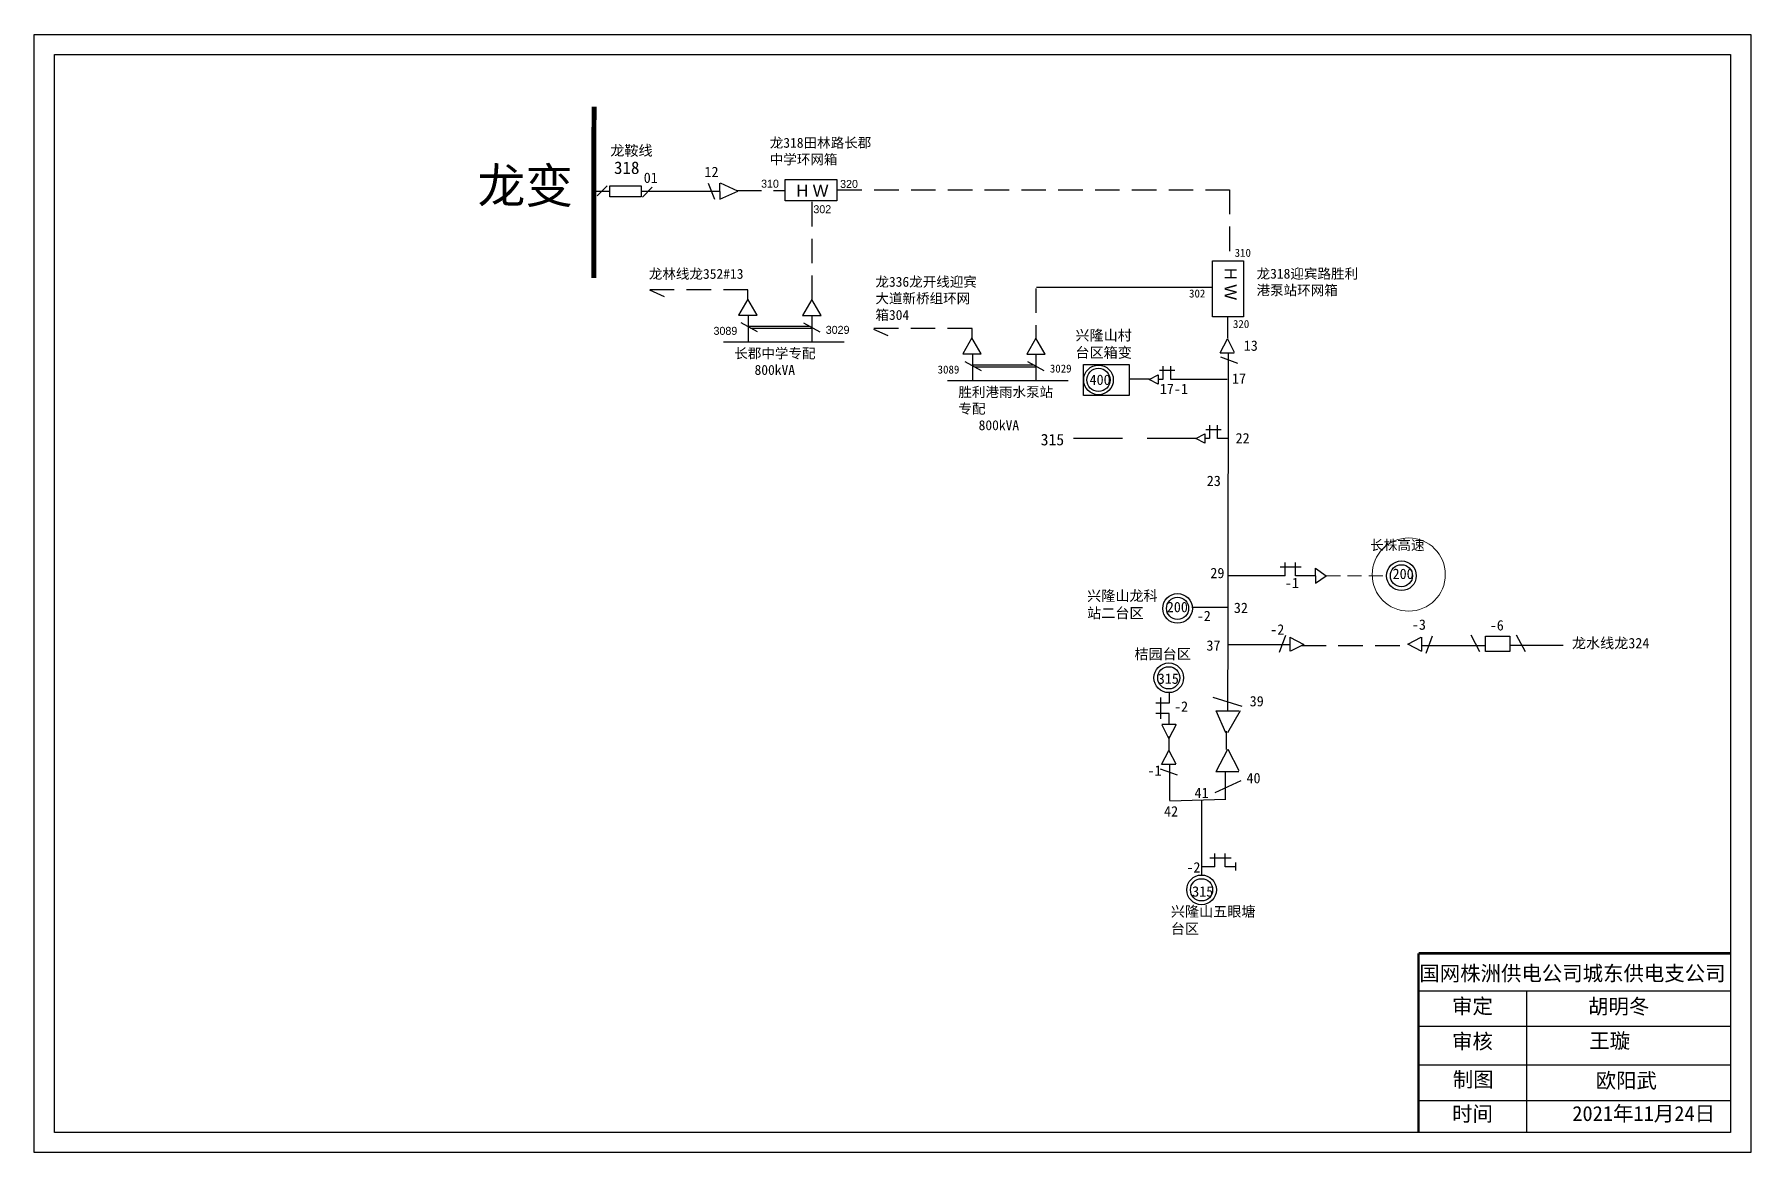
# Model space of a CAD drawing. Extents: x 0 to 344, y 0 to 224.
import ezdxf

# ---------------------------------------------------------------- set-up
doc = ezdxf.new("R2010")
doc.units = 0
doc.header["$LTSCALE"] = 0.774411
doc.linetypes.add('ACAD_ISO02W100', pattern=[15, 12, -3])
doc.linetypes.add('DASHED2', pattern=[9.525, 6.35, -3.175])
doc.layers.get('0').update_dxf_attribs({"linetype": 'CONTINUOUS'})
doc.layers.add('0-RefEdit0', color=7, linetype='CONTINUOUS')
doc.layers.add('Layer2', color=1, linetype='CONTINUOUS')
doc.styles.add('hztxt_txtstyle_0.00_0_0', font='', dxfattribs={"bigfont": 'hztxt.shx'})
doc.styles.add('hztxt_txtstyle_1.99_0_0', font='', dxfattribs={"height": 1.9941, "bigfont": 'hztxt.shx'})
doc.styles.add('SimSun_txtstyle_2.00_0_0', font='', dxfattribs={"height": 2})
doc.styles.add('SimSun_txtstyle_2.07_0_0', font='', dxfattribs={"height": 2.073375})
doc.styles.add('SimSun_txtstyle_3.00_0_0', font='', dxfattribs={"height": 3})
doc.styles.get("Standard").update_dxf_attribs({"font": '', "height": 2.5})
doc.styles.add('字体', font='', dxfattribs={"height": 2.5})
doc.styles.get('hztxt_txtstyle_0.00_0_0').set_extended_font_data('hztxt')
doc.styles.get('hztxt_txtstyle_1.99_0_0').set_extended_font_data('hztxt')
doc.styles.get('SimSun_txtstyle_2.00_0_0').set_extended_font_data('SimSun')
doc.styles.get('SimSun_txtstyle_2.07_0_0').set_extended_font_data('SimSun')
doc.styles.get('SimSun_txtstyle_3.00_0_0').set_extended_font_data('SimSun')
doc.styles.get('Standard').set_extended_font_data('SimSun')
doc.styles.get('字体').set_extended_font_data('SimSun')

msp = doc.modelspace()

# ---------------------------------------------------------------- linework, layer by layer
at = {"linetype": 'Continuous'}
for p, q in [((-0.46, 223.72), (343.52, 223.72)), ((-0.46, -0.24), (-0.46, 223.72)), ((343.52, 223.72), (343.52, -0.24)), ((114.32, 193.36), (112.33, 191.39)), ((123.39, 193.1), (121.41, 191.12)), ((135.91, 190.67), (134.66, 193.87)), ((136.88, 193.9), (136.91, 190.68)), ((140.51, 192.33), (137.08, 193.9)), ((136.91, 190.68), (140.51, 192.33)), ((237.19, 159.96), (238.67, 162.77)), ((238.66, 162.72), (240.01, 160.05)), ((237.27, 159.14), (240.69, 157.88)), ((253.45, 117.02), (249.2, 117.02)), ((250.23, 115.31), (250.23, 117.93)), ((252.31, 115.31), (252.31, 117.93)), ((250.23, 115.31), (238.71, 115.31)), ((256.3, 115.31), (252.31, 115.31)), ((256.3, 115.31), (256.3, 116.78)), ((256.3, 116.78), (258.47, 115.31)), ((256.3, 113.84), (258.47, 115.31)), ((256.3, 115.31), (256.3, 113.84)), ((238.73, 108.93), (231.49, 108.93)), ((250.28, 103.33), (249.02, 99.91)), ((278.47, 99.81), (279.73, 103.23)), ((251.13, 103.02), (253.94, 101.53)), ((253.94, 101.53), (251.27, 100.18)), ((274.81, 101.61), (277.48, 102.96)), ((277.62, 100.12), (274.81, 101.61)), ((277.6, 101.34), (290.36, 101.34)), ((295.21, 101.36), (305.93, 101.36)), ((226.95, 89.77), (224.33, 89.77)), ((225.24, 90.91), (225.24, 86.65)), ((235.74, 91), (241.54, 89.2)), ((238.64, 92.76), (238.64, 88.27)), ((226.95, 87.68), (224.33, 87.68)), ((236.37, 88.23), (240.91, 88.23)), ((238.32, 83.86), (236.37, 88.23)), ((241.23, 88.23), (238.64, 83.86)), ((226.9, 82.72), (225.55, 85.39)), ((228.38, 85.53), (226.9, 82.72)), ((238.48, 80.47), (238.48, 84.19)), ((225.46, 77.51), (226.94, 80.32)), ((226.94, 80.32), (228.29, 77.65)), ((236.39, 76.09), (238.76, 80.58)), ((238.76, 80.58), (240.92, 76.31)), ((225.15, 76.65), (228.57, 75.4)), ((236.21, 71.9), (241.39, 74.32)), ((239.38, 58.73), (235.12, 58.73)), ((236.15, 57.02), (236.15, 59.64)), ((238.23, 57.02), (238.23, 59.64)), ((236.15, 57.02), (233.46, 57.02)), ((240.23, 57.02), (238.23, 57.02)), ((276.97, 32.16), (339.34, 32.16)), ((298.62, 32.15), (298.62, 3.82)), ((276.97, 25.06), (339.34, 25.06)), ((276.97, 17.31), (339.34, 17.31)), ((276.97, 10.21), (339.34, 10.21)), ((343.52, -0.24), (-0.46, -0.24))]:
    msp.add_line(p, q, dxfattribs=at)
at = {"linetype": 'ACAD_ISO02W100'}
msp.add_line((114.92, 192.27), (111.83, 192.28), dxfattribs=at)
msp.add_line((136.93, 192.25), (121.12, 192.26))
at = {"linetype": 'DASHED2'}
for p, q in [((140.33, 192.43), (150.05, 192.43)), ((160.49, 192.6), (239.04, 192.6)), ((253.5, 101.34), (274.78, 101.34)), ((226.92, 83.07), (226.92, 80.17))]:
    msp.add_line(p, q, dxfattribs=at)
at = {"color": 7, "linetype": 'DASHED2'}
msp.add_line((239.04, 192.6), (239.04, 178.44), dxfattribs=at)
at = {"color": 7, "linetype": 'Continuous'}
for p, q in [((200.39, 173.12), (235.58, 173.12)), ((238.69, 167.15), (238.69, 162.82)), ((238.3, 70.45), (227.14, 70.17))]:
    msp.add_line(p, q, dxfattribs=at)
at = {"color": 0, "linetype": 'Continuous'}
for p, q in [((237.21, 159.96), (240.02, 159.96)), ((238.79, 159.94), (238.71, 111.53)), ((225.04, 156.49), (228.12, 156.49)), ((225.71, 157.3), (225.71, 154.61)), ((227.32, 154.61), (227.31, 157.29)), ((234.32, 144.56), (237.4, 144.56)), ((235.04, 145.47), (235.04, 142.78)), ((236.65, 142.78), (236.65, 145.47)), ((238.71, 111.53), (238.7, 100.21)), ((287.4, 103.45), (289.17, 100.13)), ((296.55, 103.45), (298.32, 100.13)), ((238.7, 100.21), (238.64, 92.76)), ((251.21, 101.48), (238.67, 101.48)), ((251.17, 102.98), (251.17, 100.16)), ((277.58, 100.16), (277.58, 102.98)), ((227, 91.95), (227, 89.75)), ((226.9, 87.69), (226.9, 85.49)), ((228.34, 85.49), (225.53, 85.49)), ((225.5, 77.55), (228.31, 77.55)), ((227.01, 77.5), (227.01, 70.25)), ((236.35, 76.06), (240.91, 76.06)), ((238.22, 76.06), (238.22, 73.45)), ((238.22, 73.69), (238.22, 70.52)), ((233.46, 70.37), (233.46, 55.41)), ((240.28, 57.89), (240.28, 56.23))]:
    msp.add_line(p, q, dxfattribs=at)
at = {"color": 7, "linetype": 'DASHED2', "lineweight": 0, "ltscale": 0.575977}
msp.add_line((258.47, 115.31), (270.56, 115.29), dxfattribs=at)
at = {"linetype": 'Continuous'}
for points in [[(3.59, 219.68), (339.47, 219.68), (339.47, 3.8), (3.59, 3.8)], [(114.89, 193.41), (121.14, 193.41), (121.14, 191.19), (114.89, 191.19)], [(149.99, 194.67), (160.38, 194.67), (160.38, 190.35), (149.99, 190.35)]]:
    msp.add_lwpolyline(points, close=True, dxfattribs=at)
for points, const_width in [([(111.71, 209.24), (111.66, 174.9)], 1), ([(276.93, 39.67), (276.93, 3.94)], 0.5), ([(276.97, 39.67), (339.34, 39.67)], 0.5)]:
    msp.add_lwpolyline(points, dxfattribs=dict(at, const_width=const_width))
at = {"color": 7, "linetype": 'DASHED2'}
for points in [[(155.37, 190.17), (155.37, 170.62)], [(142.55, 170.64), (142.55, 172.53), (122.76, 172.53)], [(200.28, 172.84), (200.28, 162.87)], [(187.47, 162.88), (187.47, 164.78), (167.67, 164.78)]]:
    msp.add_lwpolyline(points, dxfattribs=at)
at = {"color": 7, "linetype": 'Continuous'}
for points in [[(235.66, 178.34), (241.88, 178.34), (241.88, 167.17), (235.66, 167.17)], [(142.54, 170.68), (140.69, 167.47), (144.39, 167.47)], [(155.37, 170.62), (153.52, 167.42), (157.22, 167.42)], [(187.45, 162.92), (185.6, 159.72), (189.3, 159.72)], [(200.28, 162.87), (198.43, 159.66), (202.13, 159.66)]]:
    msp.add_lwpolyline(points, close=True, dxfattribs=at)
for points in [[(122.86, 172.53), (125.76, 171.24)], [(141.1, 165.98), (144.4, 164.18)], [(142.61, 165.27), (155, 165.27)], [(142.62, 167.41), (142.62, 162.06)], [(153.66, 165.97), (156.96, 164.17)], [(155.37, 167.42), (155.37, 162.08)], [(161.81, 162.08), (137.63, 162.08)], [(143.07, 164.91), (155.4, 164.91)], [(167.72, 164.69), (170.62, 163.39)], [(187.53, 159.65), (187.53, 154.31)], [(200.28, 159.66), (200.28, 154.32)], [(186.01, 158.22), (189.31, 156.43)], [(187.52, 157.52), (199.91, 157.52)], [(187.98, 157.15), (200.31, 157.15)], [(198.57, 158.21), (201.87, 156.41)], [(206.72, 154.32), (182.55, 154.32)]]:
    msp.add_lwpolyline(points, dxfattribs=at)
at = {"linetype": 'DASHED2'}
msp.add_lwpolyline([(295.23, 103.21), (295.23, 100.13), (290.36, 100.13), (290.36, 103.21)], close=True, dxfattribs=at)
at = {"color": 0, "linetype": 'Continuous'}
for radius in [2.97, 2.33]:
    msp.add_circle((212.81, 154.51), radius, dxfattribs=at)
at = {"color": 20, "linetype": 'Continuous', "lineweight": 0, "ltscale": 1.853622, "true_color": 0xef4810}
msp.add_circle((274.99, 115.53), 7.33, dxfattribs=at)
at = {"linetype": 'Continuous'}
for centre, radius in [((273.53, 115.29), 2.97), ((273.53, 115.29), 2.22), ((228.65, 108.76), 2.97), ((228.65, 108.76), 2.22), ((226.9, 94.85), 2.97), ((226.9, 94.85), 2.22), ((233.46, 52.39), 2.97), ((233.46, 52.39), 2.22)]:
    msp.add_circle(centre, radius, dxfattribs=at)
at = {"layer": '0-RefEdit0', "color": 0, "linetype": 'ByBlock', "ltscale": 2}
for p, q in [((223.04, 154.64), (218.95, 154.64)), ((225.72, 154.59), (224.78, 154.59)), ((238.58, 154.59), (227.33, 154.59)), ((235.05, 142.76), (234.12, 142.76)), ((238.81, 142.76), (236.66, 142.76))]:
    msp.add_line(p, q, dxfattribs=at)
at = {"layer": '0-RefEdit0', "color": 0, "linetype": 'DASHED2', "ltscale": 2}
msp.add_line((232.37, 142.81), (207.75, 142.81), dxfattribs=at)
at = {"layer": '0-RefEdit0', "color": 0, "linetype": 'ByBlock', "ltscale": 2}
msp.add_lwpolyline([(209.81, 157.58), (218.93, 157.58), (218.93, 151.38), (209.81, 151.38)], close=True, dxfattribs=at)
at = {"layer": 'Layer2', "color": 0, "linetype": 'Continuous'}
for p, q in [((222.97, 154.6), (224.77, 155.54)), ((224.77, 155.54), (224.77, 153.67)), ((224.77, 153.67), (222.97, 154.6)), ((232.31, 142.77), (234.11, 143.72)), ((234.11, 141.84), (232.31, 142.77)), ((234.11, 143.72), (234.11, 141.84))]:
    msp.add_line(p, q, dxfattribs=at)

# ---------------------------------------------------------------- texts
at = {"linetype": 'Continuous'}
for s, p in [('200', (226.5, 107.99)), ('315', (224.69, 93.65)), ('315', (231.58, 51.03))]:
    msp.add_text(s, height=2.073, dxfattribs=at).set_placement(p)
at = {"attachment_point": 1}
for s, insert, char_height, width, style in [('{\\fSimSun|b0|i0|c134|p2;龙318田林路长郡中学环网箱}', (146.93, 203), 1.989, 21.0903, 'hztxt_txtstyle_1.99_0_0'), ('310', (145.19, 194.61), 1.6, 4.1943, 'hztxt_txtstyle_0.00_0_0'), ('320', (161.03, 194.56), 1.6, 4.1943, 'hztxt_txtstyle_0.00_0_0'), ('302', (155.67, 189.5), 1.6, 4.1943, 'hztxt_txtstyle_0.00_0_0'), ('{\\fSimSun|b0|i0|c0|p2;3\\fSimSun|b0|i0|c134|p2;1\\fSimSun|b0|i0|c0|p2;0}', (240.1, 180.77), 1.6, 4.1943, 'hztxt_txtstyle_0.00_0_0'), ('{\\fSimSun|b0|i0|c134|p2;龙林线龙352#13}', (122.69, 176.75), 1.989, 21.0903, 'hztxt_txtstyle_1.99_0_0'), ('{\\fSimSun|b0|i0|c134|p2;龙336龙开线迎宾大道新桥组环网箱304}', (168.1, 175.16), 1.989, 21.0903, 'hztxt_txtstyle_1.99_0_0'), ('{\\fSimSun|b0|i0|c134|p2;龙318迎宾路胜利港泵站环网箱}', (244.49, 176.79), 1.989, 21.0903, 'hztxt_txtstyle_1.99_0_0'), ('{\\fSimSun|b0|i0|c0|p2;302}', (230.96, 172.62), 1.6, 4.1943, 'hztxt_txtstyle_0.00_0_0'), ('3089', (135.66, 165.14), 1.6, 4.1943, 'hztxt_txtstyle_0.00_0_0'), ('3029', (158.15, 165.34), 1.6, 4.1943, 'hztxt_txtstyle_0.00_0_0'), ('{\\fSimSun|b0|i0|c0|p2;3\\fSimSun|b0|i0|c134|p2;2\\fSimSun|b0|i0|c0|p2;0}', (239.76, 166.51), 1.6, 4.1943, 'hztxt_txtstyle_0.00_0_0'), ('{\\fSimSun|b0|i0|c134|p2;长郡中学专配 \\P   800kVA}', (139.82, 160.83), 1.989, 19.03, 'hztxt_txtstyle_1.99_0_0'), ('{\\fSimSun|b0|i0|c134|p2;3089}', (180.57, 157.39), 1.6, 4.1943, 'hztxt_txtstyle_0.00_0_0'), ('{\\fSimSun|b0|i0|c0|p2;3029}', (203.06, 157.59), 1.6, 4.1943, 'hztxt_txtstyle_0.00_0_0'), ('{\\fSimSun|b0|i0|c134|p2;胜利港雨水泵站专配 \\P   800kVA}', (184.73, 153.07), 1.989, 19.03, 'hztxt_txtstyle_1.99_0_0'), ('{\\fKaiTi_GB2312|b0|i0|c134|p49;长株高速}', (267.25, 122.44), 2, 24.4077, 'SimSun_txtstyle_2.00_0_0')]:
    msp.add_mtext(s, dxfattribs=dict(at, insert=insert, char_height=char_height, width=width, style=style))
at = {"color": 0, "linetype": 'Continuous', "char_height": 2.073, "attachment_point": 1, "style": '字体'}
for s, insert, width in [('龙鞍线', (114.97, 201.49), 8.92), ('兴隆山村台区箱变', (208.19, 164.49), 13.8733), ('龙水线龙324', (307.68, 102.84), 23.0426)]:
    msp.add_mtext(s, dxfattribs=dict(at, insert=insert, width=width))
at = {"linetype": 'Continuous', "attachment_point": 1}
for s, insert, char_height, width, style in [('  龙变', (78.85, 196.92), 7, 38.179, '字体'), ('01', (121.67, 196.04), 2.073, 4.5446, 'SimSun_txtstyle_2.07_0_0'), ('13', (241.92, 162.42), 2.073, 4.5446, 'SimSun_txtstyle_2.07_0_0'), ('17', (239.56, 155.81), 2.073, 4.5446, 'SimSun_txtstyle_2.07_0_0'), ('17-1', (225.1, 153.75), 2.073, 4.5446, 'SimSun_txtstyle_2.07_0_0'), ('22', (240.29, 143.88), 2.073, 4.5446, 'SimSun_txtstyle_2.07_0_0'), ('23', (234.51, 135.34), 2.073, 4.5446, 'SimSun_txtstyle_2.07_0_0'), ('29', (235.23, 116.88), 2.073, 4.5446, 'SimSun_txtstyle_2.07_0_0'), ('-1', (250.16, 114.89), 2.073, 4.5446, 'SimSun_txtstyle_2.07_0_0'), ('兴隆山龙科站二台区', (210.53, 112.31), 2.073, 14.7236, '字体'), ('-2', (232.5, 108.29), 2.073, 4.5446, 'SimSun_txtstyle_2.07_0_0'), ('32', (239.94, 109.91), 2.073, 4.5446, 'SimSun_txtstyle_2.07_0_0'), ('桔园台区', (220.02, 100.67), 2.073, 18.3487, '字体'), ('37', (234.44, 102.36), 2.073, 4.5446, 'SimSun_txtstyle_2.07_0_0'), ('39', (243.11, 91.21), 2.073, 4.5446, 'SimSun_txtstyle_2.07_0_0'), ('40', (242.47, 75.81), 2.073, 4.5446, 'SimSun_txtstyle_2.07_0_0'), ('41', (232.07, 72.85), 2.073, 4.5446, 'SimSun_txtstyle_2.07_0_0'), ('42', (225.95, 69.15), 2.073, 4.5446, 'SimSun_txtstyle_2.07_0_0'), ('-2', (230.42, 57.93), 2.073, 4.5446, 'SimSun_txtstyle_2.07_0_0'), ('兴隆山五眼塘台区', (227.31, 49.1), 2.073, 18.3487, '字体'), ('国网株洲供电公司城东供电支公司', (277.11, 37.17), 3, 82.0179, '字体'), ('审定', (283.67, 30.6), 3, 23.4615, '字体'), ('胡明冬', (310.93, 30.55), 3, 23.4615, 'SimSun_txtstyle_3.00_0_0'), ('王璇', (311.17, 23.67), 3, 33.0539, '字体'), ('审核', (283.67, 23.54), 3, 23.4615, '字体'), ('制图', (283.83, 15.92), 3, 23.4615, '字体'), ('欧阳武', (312.45, 15.7), 3, 37.26, 'SimSun_txtstyle_3.00_0_0'), ('时间', (283.67, 9.04), 3, 23.4615, '字体'), ('2021年11月24日', (307.77, 9.09), 3, 33.1467, 'SimSun_txtstyle_3.00_0_0')]:
    msp.add_mtext(s, dxfattribs=dict(at, insert=insert, char_height=char_height, width=width, style=style))
at = {"color": 0, "linetype": 'Continuous', "attachment_point": 1}
for s, insert, char_height, width in [('318', (115.71, 198.26), 2.5, 5.6554), ('400', (211.02, 155.59), 2.073, 4.6903)]:
    msp.add_mtext(s, dxfattribs=dict(at, insert=insert, char_height=char_height, width=width))
at = {"linetype": 'Continuous', "char_height": 2.073, "width": 4.5446, "attachment_point": 1}
for s, insert in [('12', (133.84, 197.21)), ('200', (271.75, 116.72)), ('-2', (247.23, 105.57)), ('-3', (275.61, 106.55)), ('-6', (291.22, 106.41)), ('-2', (227.95, 90.14)), ('-1', (222.64, 77.32))]:
    msp.add_mtext(s, dxfattribs=dict(at, insert=insert))
at = {"linetype": 'DASHED2', "insert": (152.25, 193.6), "char_height": 2.3678, "width": 7.8343, "attachment_point": 1, "style": 'hztxt_txtstyle_0.00_0_0'}
msp.add_mtext('{\\fArial|b0|i0|c0|p32;H W}', dxfattribs=at)
at = {"linetype": 'DASHED2', "insert": (240.48, 176.95), "char_height": 2.3678, "width": 7.8343, "attachment_point": 1, "rotation": 270, "style": 'hztxt_txtstyle_0.00_0_0'}
msp.add_mtext('{\\fArial|b0|i0|c0|p32;H W}', dxfattribs=at)
at = {"insert": (201.23, 143.71), "char_height": 2.3, "width": 4.8377, "attachment_point": 1}
msp.add_mtext('315', dxfattribs=at)

doc.saveas('drawing.dxf')
